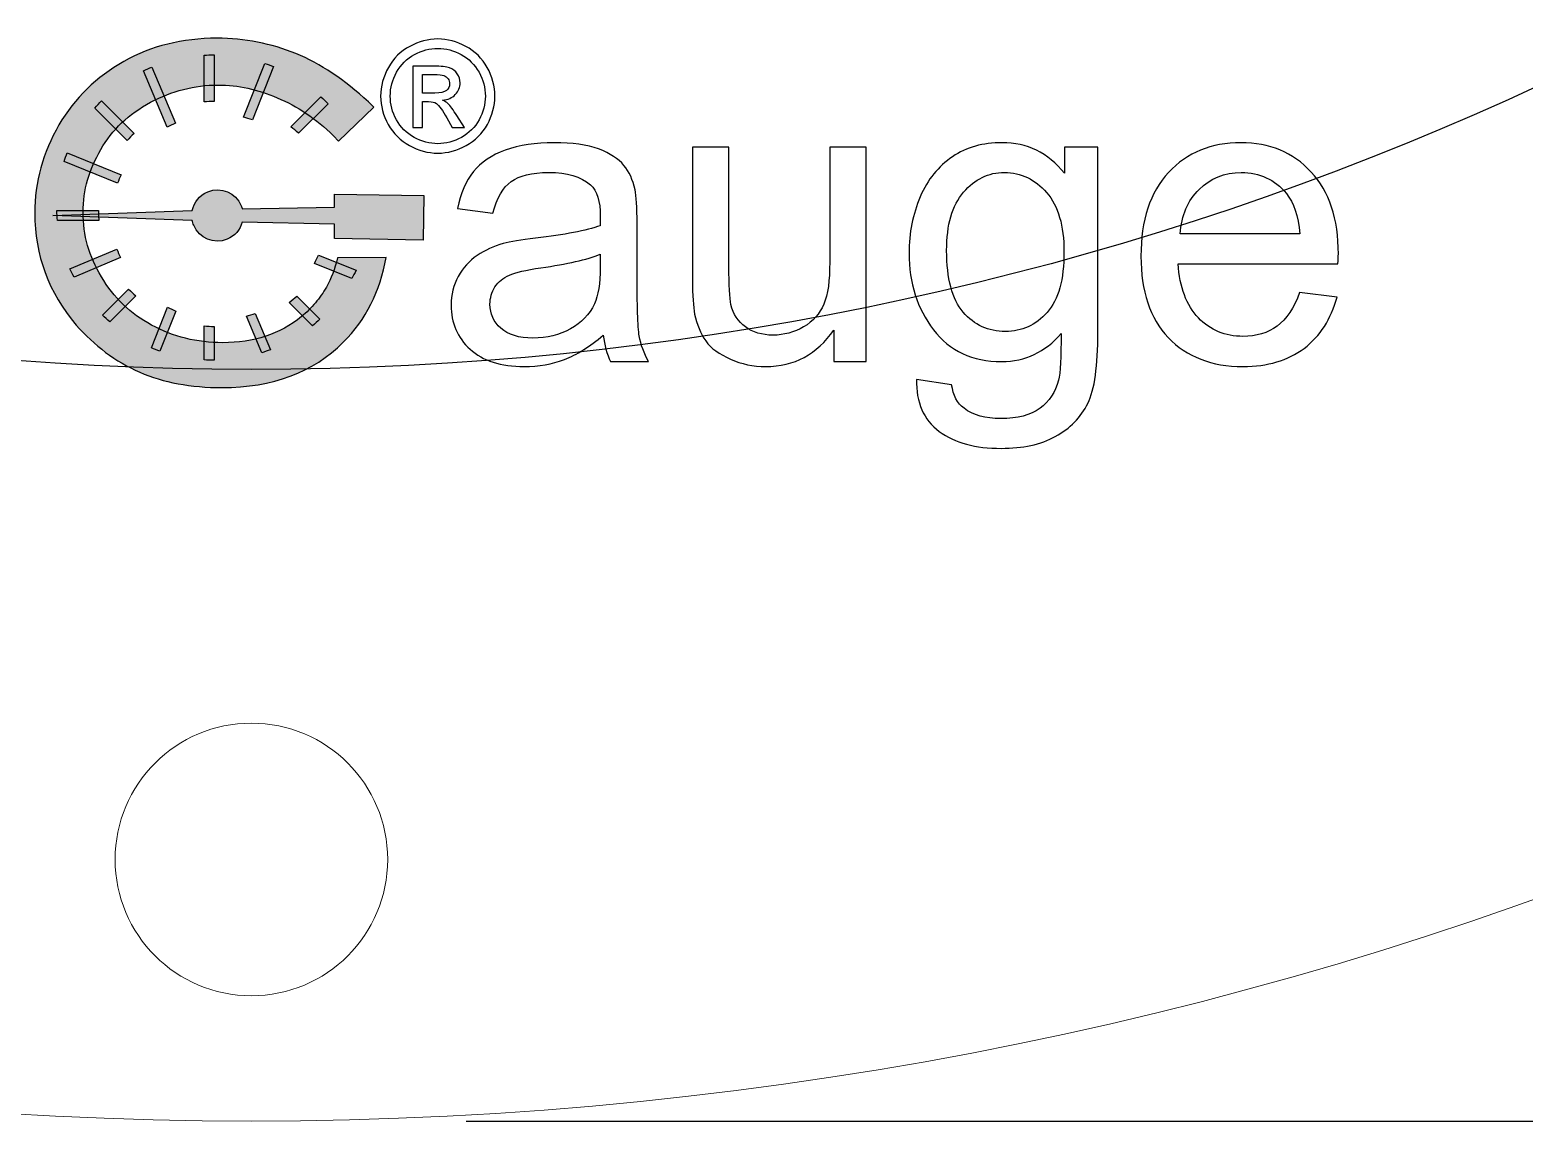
# Model space of a CAD drawing. Header units: inches. Extents: x -11.96 to -8.07, y 2.37 to 5.86.
# Drawn here: x -10.317 to -9.632, y 2.373 to 2.873 of the extents above; entities that cross this region are included whole.
import ezdxf

# ---------------------------------------------------------------- set-up
doc = ezdxf.new("R2010")
doc.units = ezdxf.units.IN
doc.header["$MEASUREMENT"] = 0
for name, color, linetype in [('Cut Vectors', 7, 'Continuous'), ('Dimensions', 7, 'Continuous'), ('Disclaimer', 7, 'Continuous'), ('WG Mark', 7, 'Continuous')]:
    doc.layers.add(name, color=color, linetype=linetype)

msp = doc.modelspace()

# ---------------------------------------------------------------- hatches: boundary and pattern name
at = {"layer": 'WG Mark', "true_color": 0x000000}
h = msp.add_hatch(color=178, dxfattribs=at)
edge = h.paths.add_edge_path()
edge.add_spline(control_points=[(-10.1541, 2.76906), (-10.1568, 2.7535), (-10.16333, 2.74052), (-10.1737, 2.73015), (-10.18756, 2.71629), (-10.20609, 2.70936), (-10.22929, 2.70936), (-10.2436, 2.70936), (-10.25618, 2.7117), (-10.26702, 2.71637), (-10.27818, 2.72134), (-10.28789, 2.72857), (-10.29618, 2.73806), (-10.30883, 2.75298), (-10.31516, 2.77007), (-10.31516, 2.78936), (-10.31516, 2.80367), (-10.31147, 2.81715), (-10.30409, 2.82981), (-10.29685, 2.84216), (-10.28691, 2.85188), (-10.27426, 2.85896), (-10.26176, 2.86604), (-10.24752, 2.86958), (-10.23155, 2.86958), (-10.22522, 2.86958), (-10.21904, 2.86898), (-10.21302, 2.86777), (-10.20699, 2.86656), (-10.20112, 2.86483), (-10.19539, 2.86257), (-10.18424, 2.8579), (-10.17317, 2.85052), (-10.16217, 2.84043), (-10.16217, 2.84043), (-10.15969, 2.83794), (-10.15969, 2.83794), (-10.15969, 2.83794), (-10.17596, 2.82235), (-10.17596, 2.82235), (-10.17596, 2.82235), (-10.17822, 2.82484), (-10.17822, 2.82484), (-10.1862, 2.83267), (-10.19479, 2.83847), (-10.20398, 2.84224), (-10.21287, 2.84615), (-10.22191, 2.84811), (-10.23109, 2.84811), (-10.24194, 2.84811), (-10.25226, 2.84548), (-10.26206, 2.8402), (-10.27215, 2.83478), (-10.27976, 2.82755), (-10.28488, 2.81851), (-10.2903, 2.80947), (-10.29301, 2.7999), (-10.29301, 2.78981), (-10.29301, 2.77926), (-10.29023, 2.76939), (-10.28465, 2.76021), (-10.27893, 2.75057), (-10.27124, 2.74318), (-10.2616, 2.73806), (-10.25166, 2.73264), (-10.24081, 2.72993), (-10.22906, 2.72993), (-10.21475, 2.72993), (-10.2027, 2.73392), (-10.19291, 2.74191), (-10.1905, 2.74386), (-10.18835, 2.74597), (-10.18646, 2.74823), (-10.18458, 2.75049), (-10.18289, 2.7529), (-10.18138, 2.75546), (-10.17927, 2.75922), (-10.17762, 2.76367), (-10.17641, 2.7688), (-10.17641, 2.7688), (-10.1541, 2.76906), (-10.1541, 2.76906)], knot_values=[0, 0, 0, 0, 0.037037, 0.037037, 0.037037, 0.074074, 0.074074, 0.074074, 0.111111, 0.111111, 0.111111, 0.148148, 0.148148, 0.148148, 0.185185, 0.185185, 0.185185, 0.222222, 0.222222, 0.222222, 0.259259, 0.259259, 0.259259, 0.296296, 0.296296, 0.296296, 0.333333, 0.333333, 0.333333, 0.37037, 0.37037, 0.37037, 0.407407, 0.407407, 0.407407, 0.444444, 0.444444, 0.444444, 0.481481, 0.481481, 0.481481, 0.518519, 0.518519, 0.518519, 0.555556, 0.555556, 0.555556, 0.592593, 0.592593, 0.592593, 0.62963, 0.62963, 0.62963, 0.666667, 0.666667, 0.666667, 0.703704, 0.703704, 0.703704, 0.740741, 0.740741, 0.740741, 0.777778, 0.777778, 0.777778, 0.814815, 0.814815, 0.814815, 0.851852, 0.851852, 0.851852, 0.888889, 0.888889, 0.888889, 0.925926, 0.925926, 0.925926, 0.962963, 0.962963, 0.962963, 1, 1, 1, 1], degree=3, periodic=1)
h = msp.add_hatch(color=178, dxfattribs=at)
edge = h.paths.add_edge_path()
edge.add_spline(control_points=[(-10.23292, 2.8406), (-10.23292, 2.8406), (-10.23292, 2.86194), (-10.23292, 2.86194), (-10.23305, 2.86194), (-10.23317, 2.86195), (-10.23329, 2.86195), (-10.2347, 2.86195), (-10.23609, 2.8619), (-10.23748, 2.86183), (-10.23748, 2.86183), (-10.23748, 2.84035), (-10.23748, 2.84035), (-10.23598, 2.8405), (-10.23446, 2.84057), (-10.23292, 2.8406)], knot_values=[0, 0, 0, 0, 0.2, 0.2, 0.2, 0.4, 0.4, 0.4, 0.6, 0.6, 0.6, 0.8, 0.8, 0.8, 1, 1, 1, 1], degree=3, periodic=1)
h = msp.add_hatch(color=178, dxfattribs=at)
edge = h.paths.add_edge_path()
edge.add_spline(control_points=[(-10.2154, 2.83221), (-10.2154, 2.83221), (-10.20567, 2.85657), (-10.20567, 2.85657), (-10.20696, 2.8571), (-10.20828, 2.85758), (-10.20962, 2.85804), (-10.20962, 2.85804), (-10.21949, 2.83331), (-10.21949, 2.83331), (-10.2181, 2.833), (-10.21674, 2.83263), (-10.2154, 2.83221)], knot_values=[0, 0, 0, 0, 0.25, 0.25, 0.25, 0.5, 0.5, 0.5, 0.75, 0.75, 0.75, 1, 1, 1, 1], degree=3, periodic=1)
h = msp.add_hatch(color=178, dxfattribs=at)
edge = h.paths.add_edge_path()
edge.add_spline(control_points=[(-10.25064, 2.83056), (-10.25064, 2.83056), (-10.26145, 2.85635), (-10.26145, 2.85635), (-10.26275, 2.85581), (-10.26403, 2.85522), (-10.26528, 2.85461), (-10.26528, 2.85461), (-10.25445, 2.82876), (-10.25445, 2.82876), (-10.25321, 2.82941), (-10.25194, 2.83), (-10.25064, 2.83056)], knot_values=[0, 0, 0, 0, 0.25, 0.25, 0.25, 0.5, 0.5, 0.5, 0.75, 0.75, 0.75, 1, 1, 1, 1], degree=3, periodic=1)
h = msp.add_hatch(color=178, dxfattribs=at)
edge = h.paths.add_edge_path()
edge.add_spline(control_points=[(-10.26962, 2.82593), (-10.26962, 2.82593), (-10.28458, 2.84088), (-10.28458, 2.84088), (-10.28565, 2.83981), (-10.28669, 2.8387), (-10.2877, 2.83756), (-10.2877, 2.83756), (-10.27282, 2.82268), (-10.27282, 2.82268), (-10.2718, 2.82381), (-10.27073, 2.82489), (-10.26962, 2.82593)], knot_values=[0, 0, 0, 0, 0.25, 0.25, 0.25, 0.5, 0.5, 0.5, 0.75, 0.75, 0.75, 1, 1, 1, 1], degree=3, periodic=1)
h = msp.add_hatch(color=178, dxfattribs=at)
edge = h.paths.add_edge_path()
edge.add_spline(control_points=[(-10.19428, 2.82598), (-10.19428, 2.82598), (-10.18071, 2.83956), (-10.18071, 2.83956), (-10.18175, 2.84066), (-10.18284, 2.84172), (-10.18396, 2.84275), (-10.18396, 2.84275), (-10.19776, 2.82895), (-10.19776, 2.82895), (-10.19655, 2.82801), (-10.19539, 2.82702), (-10.19428, 2.82598)], knot_values=[0, 0, 0, 0, 0.25, 0.25, 0.25, 0.5, 0.5, 0.5, 0.75, 0.75, 0.75, 1, 1, 1, 1], degree=3, periodic=1)
h = msp.add_hatch(color=178, dxfattribs=at)
edge = h.paths.add_edge_path()
edge.add_spline(control_points=[(-10.27554, 2.80698), (-10.27554, 2.80698), (-10.30027, 2.81705), (-10.30027, 2.81705), (-10.30079, 2.81574), (-10.30127, 2.81443), (-10.3017, 2.81309), (-10.3017, 2.81309), (-10.27717, 2.8031), (-10.27717, 2.8031), (-10.27669, 2.80442), (-10.27614, 2.80571), (-10.27554, 2.80698)], knot_values=[0, 0, 0, 0, 0.25, 0.25, 0.25, 0.5, 0.5, 0.5, 0.75, 0.75, 0.75, 1, 1, 1, 1], degree=3, periodic=1)
h = msp.add_hatch(color=178, dxfattribs=at)
edge = h.paths.add_edge_path()
edge.add_spline(control_points=[(-10.17767, 2.79814), (-10.17767, 2.79814), (-10.17767, 2.79217), (-10.17767, 2.79217), (-10.17767, 2.79217), (-10.22003, 2.7913), (-10.22003, 2.7913), (-10.22016, 2.79178), (-10.22031, 2.79226), (-10.2205, 2.79273), (-10.22295, 2.79875), (-10.22982, 2.80163), (-10.23584, 2.79918), (-10.23965, 2.79762), (-10.2422, 2.79429), (-10.24294, 2.79052), (-10.24294, 2.79052), (-10.30696, 2.78835), (-10.30696, 2.78835), (-10.30696, 2.78835), (-10.24293, 2.78602), (-10.24293, 2.78602), (-10.24279, 2.78529), (-10.24258, 2.78456), (-10.24228, 2.78384), (-10.23983, 2.77782), (-10.23296, 2.77494), (-10.22695, 2.77739), (-10.22343, 2.77883), (-10.22099, 2.78178), (-10.22006, 2.78519), (-10.22006, 2.78519), (-10.17767, 2.78427), (-10.17767, 2.78427), (-10.17767, 2.78427), (-10.17767, 2.77767), (-10.17767, 2.77767), (-10.17767, 2.77767), (-10.13714, 2.77695), (-10.13714, 2.77695), (-10.13714, 2.77695), (-10.13678, 2.79743), (-10.13678, 2.79743), (-10.13678, 2.79743), (-10.17767, 2.79814), (-10.17767, 2.79814)], knot_values=[0, 0, 0, 0, 0.066667, 0.066667, 0.066667, 0.133333, 0.133333, 0.133333, 0.2, 0.2, 0.2, 0.266667, 0.266667, 0.266667, 0.333333, 0.333333, 0.333333, 0.4, 0.4, 0.4, 0.466667, 0.466667, 0.466667, 0.533333, 0.533333, 0.533333, 0.6, 0.6, 0.6, 0.666667, 0.666667, 0.666667, 0.733333, 0.733333, 0.733333, 0.8, 0.8, 0.8, 0.866667, 0.866667, 0.866667, 0.933333, 0.933333, 0.933333, 1, 1, 1, 1], degree=3, periodic=1)
h = msp.add_hatch(color=178, dxfattribs=at)
edge = h.paths.add_edge_path()
edge.add_spline(control_points=[(-10.28591, 2.78899), (-10.28591, 2.78952), (-10.28589, 2.79004), (-10.28588, 2.79056), (-10.28588, 2.79056), (-10.30502, 2.79056), (-10.30502, 2.79056), (-10.30498, 2.78903), (-10.30491, 2.78751), (-10.30478, 2.78601), (-10.30478, 2.78601), (-10.28581, 2.78601), (-10.28581, 2.78601), (-10.28587, 2.787), (-10.28591, 2.78799), (-10.28591, 2.78899)], knot_values=[0, 0, 0, 0, 0.2, 0.2, 0.2, 0.4, 0.4, 0.4, 0.6, 0.6, 0.6, 0.8, 0.8, 0.8, 1, 1, 1, 1], degree=3, periodic=1)
h = msp.add_hatch(color=178, dxfattribs=at)
edge = h.paths.add_edge_path()
edge.add_spline(control_points=[(-10.27748, 2.77287), (-10.27748, 2.77287), (-10.29903, 2.76385), (-10.29903, 2.76385), (-10.29845, 2.76256), (-10.29783, 2.7613), (-10.29718, 2.76006), (-10.29718, 2.76006), (-10.27593, 2.76895), (-10.27593, 2.76895), (-10.27651, 2.77023), (-10.27702, 2.77154), (-10.27748, 2.77287)], knot_values=[0, 0, 0, 0, 0.25, 0.25, 0.25, 0.5, 0.5, 0.5, 0.75, 0.75, 0.75, 1, 1, 1, 1], degree=3, periodic=1)
h = msp.add_hatch(color=178, dxfattribs=at)
edge = h.paths.add_edge_path()
edge.add_spline(control_points=[(-10.18689, 2.76634), (-10.18689, 2.76634), (-10.16976, 2.75937), (-10.16976, 2.75937), (-10.16909, 2.76061), (-10.16847, 2.76187), (-10.16787, 2.76315), (-10.16787, 2.76315), (-10.18509, 2.77016), (-10.18509, 2.77016), (-10.18563, 2.76885), (-10.18623, 2.76758), (-10.18689, 2.76634)], knot_values=[0, 0, 0, 0, 0.25, 0.25, 0.25, 0.5, 0.5, 0.5, 0.75, 0.75, 0.75, 1, 1, 1, 1], degree=3, periodic=1)
h = msp.add_hatch(color=178, dxfattribs=at)
edge = h.paths.add_edge_path()
edge.add_spline(control_points=[(-10.27214, 2.75457), (-10.27214, 2.75457), (-10.28417, 2.74254), (-10.28417, 2.74254), (-10.28308, 2.74148), (-10.28195, 2.74046), (-10.2808, 2.73946), (-10.2808, 2.73946), (-10.26889, 2.75138), (-10.26889, 2.75138), (-10.27002, 2.75239), (-10.2711, 2.75346), (-10.27214, 2.75457)], knot_values=[0, 0, 0, 0, 0.25, 0.25, 0.25, 0.5, 0.5, 0.5, 0.75, 0.75, 0.75, 1, 1, 1, 1], degree=3, periodic=1)
h = msp.add_hatch(color=178, dxfattribs=at)
edge = h.paths.add_edge_path()
edge.add_spline(control_points=[(-10.19856, 2.74842), (-10.19856, 2.74842), (-10.18786, 2.73772), (-10.18786, 2.73772), (-10.18667, 2.73868), (-10.18552, 2.73967), (-10.18439, 2.7407), (-10.18439, 2.7407), (-10.19502, 2.75133), (-10.19502, 2.75133), (-10.19616, 2.75031), (-10.19733, 2.74934), (-10.19856, 2.74842)], knot_values=[0, 0, 0, 0, 0.25, 0.25, 0.25, 0.5, 0.5, 0.5, 0.75, 0.75, 0.75, 1, 1, 1, 1], degree=3, periodic=1)
h = msp.add_hatch(color=178, dxfattribs=at)
edge = h.paths.add_edge_path()
edge.add_spline(control_points=[(-10.25426, 2.74624), (-10.25426, 2.74624), (-10.26169, 2.72761), (-10.26169, 2.72761), (-10.2604, 2.72706), (-10.2591, 2.72655), (-10.25777, 2.72608), (-10.25777, 2.72608), (-10.25043, 2.74446), (-10.25043, 2.74446), (-10.25174, 2.745), (-10.25301, 2.74559), (-10.25426, 2.74624)], knot_values=[0, 0, 0, 0, 0.25, 0.25, 0.25, 0.5, 0.5, 0.5, 0.75, 0.75, 0.75, 1, 1, 1, 1], degree=3, periodic=1)
h = msp.add_hatch(color=178, dxfattribs=at)
edge = h.paths.add_edge_path()
edge.add_spline(control_points=[(-10.21813, 2.74211), (-10.21813, 2.74211), (-10.21109, 2.72533), (-10.21109, 2.72533), (-10.20975, 2.72576), (-10.20842, 2.72622), (-10.20711, 2.72672), (-10.20711, 2.72672), (-10.21407, 2.74332), (-10.21407, 2.74332), (-10.2154, 2.74286), (-10.21675, 2.74246), (-10.21813, 2.74211)], knot_values=[0, 0, 0, 0, 0.25, 0.25, 0.25, 0.5, 0.5, 0.5, 0.75, 0.75, 0.75, 1, 1, 1, 1], degree=3, periodic=1)
h = msp.add_hatch(color=178, dxfattribs=at)
edge = h.paths.add_edge_path()
edge.add_spline(control_points=[(-10.23748, 2.73764), (-10.23748, 2.73764), (-10.23748, 2.72202), (-10.23748, 2.72202), (-10.23609, 2.72194), (-10.2347, 2.7219), (-10.23329, 2.7219), (-10.23317, 2.7219), (-10.23305, 2.72191), (-10.23292, 2.72191), (-10.23292, 2.72191), (-10.23292, 2.73739), (-10.23292, 2.73739), (-10.23446, 2.73742), (-10.23598, 2.73749), (-10.23748, 2.73764)], knot_values=[0, 0, 0, 0, 0.2, 0.2, 0.2, 0.4, 0.4, 0.4, 0.6, 0.6, 0.6, 0.8, 0.8, 0.8, 1, 1, 1, 1], degree=3, periodic=1)

# ---------------------------------------------------------------- linework, layer by layer
at = {"layer": 'Cut Vectors', "lineweight": 9}
for centre, major_axis in [((-10.21584, 4.11793), (0, 1.745)), ((-10.21584, 4.11793), (0, 1.745)), ((-10.21584, 4.11793), (0, 1.745)), ((-10.21584, 4.11793), (0, 1.745)), ((-10.21584, 4.11793), (0, 1.745)), ((-10.21584, 4.11793), (0, 1.745)), ((-10.21584, 4.11793), (0, 1.745)), ((-10.21584, 4.11793), (0, 1.745)), ((-10.21584, 4.11793), (0, 1.745)), ((-10.21584, 4.11793), (0, 1.745)), ((-10.21584, 4.11793), (0, 1.745)), ((-10.21584, 4.11793), (0, 1.745)), ((-10.21584, 4.11793), (0, 1.745)), ((-10.21584, 4.11793), (0, 1.745)), ((-10.21584, 4.11793), (0, 1.745)), ((-10.21584, 4.11793), (0, 1.745)), ((-10.21584, 4.11793), (0, 1.745)), ((-10.21584, 2.49293), (0, 0.0625))]:
    msp.add_ellipse(centre, major_axis=major_axis, ratio=1, dxfattribs=at)
at = {"layer": 'Dimensions', "color": 250, "lineweight": 25}
msp.add_open_spline([(-10.11741, 2.37293), (-10.11741, 2.37293), (-8.07243, 2.37293), (-8.07243, 2.37293)], degree=3, dxfattribs=at)
at = {"layer": 'Disclaimer'}
msp.add_ellipse((-10.21584, 4.11793), major_axis=(0, 1.40025), ratio=1, dxfattribs=at)
at = {"layer": 'WG Mark'}
for points, knots in [([(-10.1541, 2.76906), (-10.1568, 2.7535), (-10.16333, 2.74052), (-10.1737, 2.73015), (-10.18756, 2.71629), (-10.20609, 2.70936), (-10.22929, 2.70936), (-10.2436, 2.70936), (-10.25618, 2.7117), (-10.26702, 2.71637), (-10.27818, 2.72134), (-10.28789, 2.72857), (-10.29618, 2.73806), (-10.30883, 2.75298), (-10.31516, 2.77007), (-10.31516, 2.78936), (-10.31516, 2.80367), (-10.31147, 2.81715), (-10.30409, 2.82981), (-10.29685, 2.84216), (-10.28691, 2.85188), (-10.27426, 2.85896), (-10.26176, 2.86604), (-10.24752, 2.86958), (-10.23155, 2.86958), (-10.22522, 2.86958), (-10.21904, 2.86898), (-10.21302, 2.86777), (-10.20699, 2.86656), (-10.20112, 2.86483), (-10.19539, 2.86257), (-10.18424, 2.8579), (-10.17317, 2.85052), (-10.16217, 2.84043), (-10.16217, 2.84043), (-10.15969, 2.83794), (-10.15969, 2.83794), (-10.15969, 2.83794), (-10.17596, 2.82235), (-10.17596, 2.82235), (-10.17596, 2.82235), (-10.17822, 2.82484), (-10.17822, 2.82484), (-10.1862, 2.83267), (-10.19479, 2.83847), (-10.20398, 2.84224), (-10.21287, 2.84615), (-10.22191, 2.84811), (-10.23109, 2.84811), (-10.24194, 2.84811), (-10.25226, 2.84548), (-10.26206, 2.8402), (-10.27215, 2.83478), (-10.27976, 2.82755), (-10.28488, 2.81851), (-10.2903, 2.80947), (-10.29301, 2.7999), (-10.29301, 2.78981), (-10.29301, 2.77926), (-10.29023, 2.76939), (-10.28465, 2.76021), (-10.27893, 2.75057), (-10.27124, 2.74318), (-10.2616, 2.73806), (-10.25166, 2.73264), (-10.24081, 2.72993), (-10.22906, 2.72993), (-10.21475, 2.72993), (-10.2027, 2.73392), (-10.19291, 2.74191), (-10.1905, 2.74386), (-10.18835, 2.74597), (-10.18646, 2.74823), (-10.18458, 2.75049), (-10.18289, 2.7529), (-10.18138, 2.75546), (-10.17927, 2.75922), (-10.17762, 2.76367), (-10.17641, 2.7688), (-10.17641, 2.7688), (-10.1541, 2.76906), (-10.1541, 2.76906)], [0, 0, 0, 0, 0.037037, 0.037037, 0.037037, 0.074074, 0.074074, 0.074074, 0.111111, 0.111111, 0.111111, 0.148148, 0.148148, 0.148148, 0.185185, 0.185185, 0.185185, 0.222222, 0.222222, 0.222222, 0.259259, 0.259259, 0.259259, 0.296296, 0.296296, 0.296296, 0.333333, 0.333333, 0.333333, 0.37037, 0.37037, 0.37037, 0.407407, 0.407407, 0.407407, 0.444444, 0.444444, 0.444444, 0.481481, 0.481481, 0.481481, 0.518519, 0.518519, 0.518519, 0.555556, 0.555556, 0.555556, 0.592593, 0.592593, 0.592593, 0.62963, 0.62963, 0.62963, 0.666667, 0.666667, 0.666667, 0.703704, 0.703704, 0.703704, 0.740741, 0.740741, 0.740741, 0.777778, 0.777778, 0.777778, 0.814815, 0.814815, 0.814815, 0.851852, 0.851852, 0.851852, 0.888889, 0.888889, 0.888889, 0.925926, 0.925926, 0.925926, 0.962963, 0.962963, 0.962963, 1, 1, 1, 1]), ([(-10.13036, 2.86924), (-10.12595, 2.86924), (-10.12169, 2.8681), (-10.1175, 2.86583), (-10.11331, 2.86363), (-10.11004, 2.86036), (-10.1077, 2.85617), (-10.10535, 2.85198), (-10.10422, 2.84765), (-10.10422, 2.84303), (-10.10422, 2.83855), (-10.10535, 2.83422), (-10.10763, 2.83003), (-10.10997, 2.82591), (-10.11317, 2.82264), (-10.11736, 2.82037), (-10.12148, 2.81802), (-10.12581, 2.81689), (-10.13036, 2.81689), (-10.13491, 2.81689), (-10.13924, 2.81802), (-10.14336, 2.82037), (-10.14755, 2.82264), (-10.15074, 2.82591), (-10.15309, 2.83003), (-10.15536, 2.83422), (-10.15657, 2.83855), (-10.15657, 2.84303), (-10.15657, 2.84765), (-10.15536, 2.85198), (-10.15302, 2.85617), (-10.15067, 2.86036), (-10.14741, 2.86363), (-10.14322, 2.86583), (-10.13902, 2.8681), (-10.13476, 2.86924), (-10.13036, 2.86924)], [0, 0, 0, 0, 0.083333, 0.083333, 0.083333, 0.166667, 0.166667, 0.166667, 0.25, 0.25, 0.25, 0.333333, 0.333333, 0.333333, 0.416667, 0.416667, 0.416667, 0.5, 0.5, 0.5, 0.583333, 0.583333, 0.583333, 0.666667, 0.666667, 0.666667, 0.75, 0.75, 0.75, 0.833333, 0.833333, 0.833333, 0.916667, 0.916667, 0.916667, 1, 1, 1, 1]), ([(-10.13036, 2.86491), (-10.13405, 2.86491), (-10.1376, 2.86398), (-10.14108, 2.86207), (-10.14457, 2.86022), (-10.14726, 2.85752), (-10.14925, 2.85397), (-10.15124, 2.85048), (-10.15217, 2.84686), (-10.15217, 2.84303), (-10.15217, 2.83926), (-10.15124, 2.83564), (-10.14932, 2.83223), (-10.14741, 2.82875), (-10.14471, 2.82605), (-10.14122, 2.82413), (-10.13774, 2.82221), (-10.13412, 2.82122), (-10.13036, 2.82122), (-10.12659, 2.82122), (-10.12297, 2.82221), (-10.11949, 2.82413), (-10.11601, 2.82605), (-10.11331, 2.82875), (-10.11139, 2.83223), (-10.10947, 2.83564), (-10.10855, 2.83926), (-10.10855, 2.84303), (-10.10855, 2.84686), (-10.10954, 2.85048), (-10.11146, 2.85397), (-10.11345, 2.85752), (-10.11615, 2.86022), (-10.11963, 2.86207), (-10.12311, 2.86398), (-10.12666, 2.86491), (-10.13036, 2.86491)], [0, 0, 0, 0, 0.083333, 0.083333, 0.083333, 0.166667, 0.166667, 0.166667, 0.25, 0.25, 0.25, 0.333333, 0.333333, 0.333333, 0.416667, 0.416667, 0.416667, 0.5, 0.5, 0.5, 0.583333, 0.583333, 0.583333, 0.666667, 0.666667, 0.666667, 0.75, 0.75, 0.75, 0.833333, 0.833333, 0.833333, 0.916667, 0.916667, 0.916667, 1, 1, 1, 1]), ([(-10.23292, 2.8406), (-10.23292, 2.8406), (-10.23292, 2.86194), (-10.23292, 2.86194), (-10.23305, 2.86194), (-10.23317, 2.86195), (-10.23329, 2.86195), (-10.2347, 2.86195), (-10.23609, 2.8619), (-10.23748, 2.86183), (-10.23748, 2.86183), (-10.23748, 2.84035), (-10.23748, 2.84035), (-10.23598, 2.8405), (-10.23446, 2.84057), (-10.23292, 2.8406)], [0, 0, 0, 0, 0.2, 0.2, 0.2, 0.4, 0.4, 0.4, 0.6, 0.6, 0.6, 0.8, 0.8, 0.8, 1, 1, 1, 1]), ([(-10.2154, 2.83221), (-10.2154, 2.83221), (-10.20567, 2.85657), (-10.20567, 2.85657), (-10.20696, 2.8571), (-10.20828, 2.85758), (-10.20962, 2.85804), (-10.20962, 2.85804), (-10.21949, 2.83331), (-10.21949, 2.83331), (-10.2181, 2.833), (-10.21674, 2.83263), (-10.2154, 2.83221)], [0, 0, 0, 0, 0.25, 0.25, 0.25, 0.5, 0.5, 0.5, 0.75, 0.75, 0.75, 1, 1, 1, 1]), ([(-10.25064, 2.83056), (-10.25064, 2.83056), (-10.26145, 2.85635), (-10.26145, 2.85635), (-10.26275, 2.85581), (-10.26403, 2.85522), (-10.26528, 2.85461), (-10.26528, 2.85461), (-10.25445, 2.82876), (-10.25445, 2.82876), (-10.25321, 2.82941), (-10.25194, 2.83), (-10.25064, 2.83056)], [0, 0, 0, 0, 0.25, 0.25, 0.25, 0.5, 0.5, 0.5, 0.75, 0.75, 0.75, 1, 1, 1, 1]), ([(-10.14187, 2.82861), (-10.14187, 2.82861), (-10.14187, 2.85674), (-10.14187, 2.85674), (-10.14187, 2.85674), (-10.13213, 2.85674), (-10.13213, 2.85674), (-10.12887, 2.85674), (-10.12645, 2.85652), (-10.12496, 2.85596), (-10.12346, 2.85546), (-10.12233, 2.85454), (-10.12141, 2.85326), (-10.12056, 2.85198), (-10.12013, 2.85056), (-10.12013, 2.84914), (-10.12013, 2.84707), (-10.12084, 2.8453), (-10.12233, 2.84374), (-10.12382, 2.84224), (-10.12574, 2.84139), (-10.12815, 2.84118), (-10.12716, 2.84075), (-10.12638, 2.84026), (-10.12574, 2.83969), (-10.1246, 2.83855), (-10.12325, 2.8367), (-10.12162, 2.83407), (-10.12162, 2.83407), (-10.11814, 2.82861), (-10.11814, 2.82861), (-10.11814, 2.82861), (-10.12375, 2.82861), (-10.12375, 2.82861), (-10.12375, 2.82861), (-10.12624, 2.83301), (-10.12624, 2.83301), (-10.12815, 2.83649), (-10.12979, 2.83869), (-10.131, 2.83962), (-10.13178, 2.84026), (-10.13298, 2.84054), (-10.13462, 2.84054), (-10.13462, 2.84054), (-10.13732, 2.84054), (-10.13732, 2.84054), (-10.13732, 2.84054), (-10.13732, 2.82861), (-10.13732, 2.82861), (-10.13732, 2.82861), (-10.14187, 2.82861), (-10.14187, 2.82861)], [0, 0, 0, 0, 0.058824, 0.058824, 0.058824, 0.117647, 0.117647, 0.117647, 0.176471, 0.176471, 0.176471, 0.235294, 0.235294, 0.235294, 0.294118, 0.294118, 0.294118, 0.352941, 0.352941, 0.352941, 0.411765, 0.411765, 0.411765, 0.470588, 0.470588, 0.470588, 0.529412, 0.529412, 0.529412, 0.588235, 0.588235, 0.588235, 0.647059, 0.647059, 0.647059, 0.705882, 0.705882, 0.705882, 0.764706, 0.764706, 0.764706, 0.823529, 0.823529, 0.823529, 0.882353, 0.882353, 0.882353, 0.941176, 0.941176, 0.941176, 1, 1, 1, 1]), ([(-10.13732, 2.84445), (-10.13732, 2.84445), (-10.13178, 2.84445), (-10.13178, 2.84445), (-10.12915, 2.84445), (-10.1273, 2.8448), (-10.12638, 2.84565), (-10.12539, 2.84644), (-10.12496, 2.84743), (-10.12496, 2.84871), (-10.12496, 2.84956), (-10.12517, 2.85034), (-10.1256, 2.85098), (-10.12609, 2.85162), (-10.12673, 2.85212), (-10.12759, 2.85248), (-10.12837, 2.85276), (-10.12993, 2.85297), (-10.13213, 2.85297), (-10.13213, 2.85297), (-10.13732, 2.85297), (-10.13732, 2.85297), (-10.13732, 2.85297), (-10.13732, 2.84445), (-10.13732, 2.84445)], [0, 0, 0, 0, 0.125, 0.125, 0.125, 0.25, 0.25, 0.25, 0.375, 0.375, 0.375, 0.5, 0.5, 0.5, 0.625, 0.625, 0.625, 0.75, 0.75, 0.75, 0.875, 0.875, 0.875, 1, 1, 1, 1]), ([(-10.26962, 2.82593), (-10.26962, 2.82593), (-10.28458, 2.84088), (-10.28458, 2.84088), (-10.28565, 2.83981), (-10.28669, 2.8387), (-10.2877, 2.83756), (-10.2877, 2.83756), (-10.27282, 2.82268), (-10.27282, 2.82268), (-10.2718, 2.82381), (-10.27073, 2.82489), (-10.26962, 2.82593)], [0, 0, 0, 0, 0.25, 0.25, 0.25, 0.5, 0.5, 0.5, 0.75, 0.75, 0.75, 1, 1, 1, 1]), ([(-10.19428, 2.82598), (-10.19428, 2.82598), (-10.18071, 2.83956), (-10.18071, 2.83956), (-10.18175, 2.84066), (-10.18284, 2.84172), (-10.18396, 2.84275), (-10.18396, 2.84275), (-10.19776, 2.82895), (-10.19776, 2.82895), (-10.19655, 2.82801), (-10.19539, 2.82702), (-10.19428, 2.82598)], [0, 0, 0, 0, 0.25, 0.25, 0.25, 0.5, 0.5, 0.5, 0.75, 0.75, 0.75, 1, 1, 1, 1]), ([(-10.27554, 2.80698), (-10.27554, 2.80698), (-10.30027, 2.81705), (-10.30027, 2.81705), (-10.30079, 2.81574), (-10.30127, 2.81443), (-10.3017, 2.81309), (-10.3017, 2.81309), (-10.27717, 2.8031), (-10.27717, 2.8031), (-10.27669, 2.80442), (-10.27614, 2.80571), (-10.27554, 2.80698)], [0, 0, 0, 0, 0.25, 0.25, 0.25, 0.5, 0.5, 0.5, 0.75, 0.75, 0.75, 1, 1, 1, 1]), ([(-10.05452, 2.73339), (-10.06058, 2.72809), (-10.06664, 2.72449), (-10.07233, 2.72222), (-10.07801, 2.72013), (-10.08407, 2.719), (-10.0907, 2.719), (-10.1015, 2.719), (-10.10965, 2.72165), (-10.11552, 2.72695), (-10.1214, 2.73226), (-10.12424, 2.73889), (-10.12424, 2.74722), (-10.12424, 2.75196), (-10.1231, 2.75632), (-10.12102, 2.7603), (-10.11874, 2.76428), (-10.1159, 2.7675), (-10.1123, 2.76996), (-10.1087, 2.77242), (-10.10472, 2.77413), (-10.10037, 2.77545), (-10.09715, 2.77621), (-10.09222, 2.77716), (-10.08559, 2.77792), (-10.07214, 2.77943), (-10.06228, 2.78133), (-10.05584, 2.7836), (-10.05584, 2.78587), (-10.05584, 2.78739), (-10.05584, 2.78796), (-10.05584, 2.79478), (-10.05736, 2.79952), (-10.06039, 2.80236), (-10.06475, 2.80615), (-10.071, 2.80804), (-10.07953, 2.80804), (-10.0873, 2.80804), (-10.09298, 2.80652), (-10.09677, 2.80387), (-10.10056, 2.80103), (-10.10321, 2.7963), (-10.1051, 2.78928), (-10.1051, 2.78928), (-10.1214, 2.79156), (-10.1214, 2.79156), (-10.11988, 2.79838), (-10.11742, 2.80406), (-10.11401, 2.80842), (-10.1106, 2.81259), (-10.10567, 2.816), (-10.09942, 2.81827), (-10.09298, 2.82054), (-10.0854, 2.82168), (-10.07706, 2.82168), (-10.06873, 2.82168), (-10.06191, 2.82074), (-10.0566, 2.81884), (-10.0513, 2.81676), (-10.04751, 2.81429), (-10.04504, 2.81126), (-10.04258, 2.80842), (-10.04087, 2.80463), (-10.03993, 2.80008), (-10.03936, 2.79724), (-10.03898, 2.79213), (-10.03898, 2.78455), (-10.03898, 2.78455), (-10.03898, 2.76238), (-10.03898, 2.76238), (-10.03898, 2.74704), (-10.0386, 2.73718), (-10.03804, 2.73302), (-10.03728, 2.72904), (-10.03576, 2.72506), (-10.03368, 2.72127), (-10.03368, 2.72127), (-10.05111, 2.72127), (-10.05111, 2.72127), (-10.05281, 2.72468), (-10.05395, 2.72885), (-10.05452, 2.73339)], [0, 0, 0, 0, 0.037037, 0.037037, 0.037037, 0.074074, 0.074074, 0.074074, 0.111111, 0.111111, 0.111111, 0.148148, 0.148148, 0.148148, 0.185185, 0.185185, 0.185185, 0.222222, 0.222222, 0.222222, 0.259259, 0.259259, 0.259259, 0.296296, 0.296296, 0.296296, 0.333333, 0.333333, 0.333333, 0.37037, 0.37037, 0.37037, 0.407407, 0.407407, 0.407407, 0.444444, 0.444444, 0.444444, 0.481481, 0.481481, 0.481481, 0.518519, 0.518519, 0.518519, 0.555556, 0.555556, 0.555556, 0.592593, 0.592593, 0.592593, 0.62963, 0.62963, 0.62963, 0.666667, 0.666667, 0.666667, 0.703704, 0.703704, 0.703704, 0.740741, 0.740741, 0.740741, 0.777778, 0.777778, 0.777778, 0.814815, 0.814815, 0.814815, 0.851852, 0.851852, 0.851852, 0.888889, 0.888889, 0.888889, 0.925926, 0.925926, 0.925926, 0.962963, 0.962963, 0.962963, 1, 1, 1, 1]), ([(-9.94877, 2.72127), (-9.94877, 2.72127), (-9.94877, 2.73567), (-9.94877, 2.73567), (-9.95654, 2.72468), (-9.96677, 2.719), (-9.98003, 2.719), (-9.98571, 2.719), (-9.99121, 2.72013), (-9.99613, 2.72241), (-10.00125, 2.72468), (-10.00504, 2.72733), (-10.0075, 2.73074), (-10.00978, 2.73415), (-10.01148, 2.73832), (-10.01262, 2.74306), (-10.01319, 2.74628), (-10.01356, 2.75158), (-10.01356, 2.75859), (-10.01356, 2.75859), (-10.01356, 2.8196), (-10.01356, 2.8196), (-10.01356, 2.8196), (-9.99689, 2.8196), (-9.99689, 2.8196), (-9.99689, 2.8196), (-9.99689, 2.76503), (-9.99689, 2.76503), (-9.99689, 2.75632), (-9.99651, 2.75044), (-9.99594, 2.74741), (-9.99481, 2.74306), (-9.99272, 2.73965), (-9.98931, 2.73718), (-9.9859, 2.73472), (-9.98173, 2.73339), (-9.97662, 2.73339), (-9.97169, 2.73339), (-9.96696, 2.73472), (-9.9626, 2.73718), (-9.95824, 2.73983), (-9.95521, 2.74324), (-9.95331, 2.7476), (-9.95142, 2.75215), (-9.95066, 2.7584), (-9.95066, 2.76693), (-9.95066, 2.76693), (-9.95066, 2.8196), (-9.95066, 2.8196), (-9.95066, 2.8196), (-9.93399, 2.8196), (-9.93399, 2.8196), (-9.93399, 2.8196), (-9.93399, 2.72127), (-9.93399, 2.72127), (-9.93399, 2.72127), (-9.94877, 2.72127), (-9.94877, 2.72127)], [0, 0, 0, 0, 0.052632, 0.052632, 0.052632, 0.105263, 0.105263, 0.105263, 0.157895, 0.157895, 0.157895, 0.210526, 0.210526, 0.210526, 0.263158, 0.263158, 0.263158, 0.315789, 0.315789, 0.315789, 0.368421, 0.368421, 0.368421, 0.421053, 0.421053, 0.421053, 0.473684, 0.473684, 0.473684, 0.526316, 0.526316, 0.526316, 0.578947, 0.578947, 0.578947, 0.631579, 0.631579, 0.631579, 0.684211, 0.684211, 0.684211, 0.736842, 0.736842, 0.736842, 0.789474, 0.789474, 0.789474, 0.842105, 0.842105, 0.842105, 0.894737, 0.894737, 0.894737, 0.947368, 0.947368, 0.947368, 1, 1, 1, 1]), ([(-9.91085, 2.71312), (-9.91085, 2.71312), (-9.89474, 2.71066), (-9.89474, 2.71066), (-9.89398, 2.70573), (-9.89209, 2.70213), (-9.88906, 2.69986), (-9.88489, 2.69664), (-9.8792, 2.69512), (-9.8722, 2.69512), (-9.86443, 2.69512), (-9.85856, 2.69664), (-9.8542, 2.69986), (-9.85003, 2.70289), (-9.84719, 2.70725), (-9.84567, 2.71274), (-9.84491, 2.71615), (-9.84454, 2.72335), (-9.84454, 2.73415), (-9.85193, 2.72563), (-9.86083, 2.72127), (-9.87182, 2.72127), (-9.88527, 2.72127), (-9.89569, 2.72619), (-9.90308, 2.73585), (-9.91047, 2.74571), (-9.91426, 2.75726), (-9.91426, 2.77091), (-9.91426, 2.78038), (-9.91255, 2.78891), (-9.90914, 2.79686), (-9.90573, 2.80482), (-9.9008, 2.81088), (-9.89436, 2.81524), (-9.88792, 2.8196), (-9.88034, 2.82168), (-9.87163, 2.82168), (-9.86007, 2.82168), (-9.8506, 2.81713), (-9.84302, 2.80766), (-9.84302, 2.80766), (-9.84302, 2.8196), (-9.84302, 2.8196), (-9.84302, 2.8196), (-9.82767, 2.8196), (-9.82767, 2.8196), (-9.82767, 2.8196), (-9.82767, 2.73453), (-9.82767, 2.73453), (-9.82767, 2.71937), (-9.82919, 2.70839), (-9.83222, 2.70213), (-9.83544, 2.69569), (-9.84037, 2.69057), (-9.84719, 2.68698), (-9.85382, 2.68319), (-9.86215, 2.68148), (-9.87201, 2.68148), (-9.88375, 2.68148), (-9.89322, 2.68394), (-9.90043, 2.68925), (-9.90763, 2.69456), (-9.91104, 2.70251), (-9.91085, 2.71312)], [0, 0, 0, 0, 0.047619, 0.047619, 0.047619, 0.095238, 0.095238, 0.095238, 0.142857, 0.142857, 0.142857, 0.190476, 0.190476, 0.190476, 0.238095, 0.238095, 0.238095, 0.285714, 0.285714, 0.285714, 0.333333, 0.333333, 0.333333, 0.380952, 0.380952, 0.380952, 0.428571, 0.428571, 0.428571, 0.47619, 0.47619, 0.47619, 0.52381, 0.52381, 0.52381, 0.571429, 0.571429, 0.571429, 0.619048, 0.619048, 0.619048, 0.666667, 0.666667, 0.666667, 0.714286, 0.714286, 0.714286, 0.761905, 0.761905, 0.761905, 0.809524, 0.809524, 0.809524, 0.857143, 0.857143, 0.857143, 0.904762, 0.904762, 0.904762, 0.952381, 0.952381, 0.952381, 1, 1, 1, 1]), ([(-9.73519, 2.75291), (-9.73519, 2.75291), (-9.71794, 2.75082), (-9.71794, 2.75082), (-9.72079, 2.74078), (-9.72571, 2.73302), (-9.7331, 2.72733), (-9.74049, 2.72183), (-9.74978, 2.719), (-9.76114, 2.719), (-9.77554, 2.719), (-9.78691, 2.72354), (-9.79543, 2.73226), (-9.80377, 2.74116), (-9.80794, 2.75367), (-9.80794, 2.76958), (-9.80794, 2.78606), (-9.80377, 2.79894), (-9.79524, 2.80804), (-9.78672, 2.81713), (-9.77573, 2.82168), (-9.76209, 2.82168), (-9.74902, 2.82168), (-9.73822, 2.81732), (-9.72988, 2.80823), (-9.72154, 2.79933), (-9.71738, 2.78682), (-9.71738, 2.77053), (-9.71738, 2.76958), (-9.71757, 2.76806), (-9.71757, 2.76617), (-9.71757, 2.76617), (-9.79089, 2.76617), (-9.79089, 2.76617), (-9.79013, 2.75537), (-9.7871, 2.74704), (-9.7816, 2.74135), (-9.77611, 2.73567), (-9.76929, 2.73283), (-9.76114, 2.73283), (-9.75508, 2.73283), (-9.74978, 2.73434), (-9.74542, 2.73756), (-9.74125, 2.74078), (-9.73765, 2.7459), (-9.73519, 2.75291)], [0, 0, 0, 0, 0.066667, 0.066667, 0.066667, 0.133333, 0.133333, 0.133333, 0.2, 0.2, 0.2, 0.266667, 0.266667, 0.266667, 0.333333, 0.333333, 0.333333, 0.4, 0.4, 0.4, 0.466667, 0.466667, 0.466667, 0.533333, 0.533333, 0.533333, 0.6, 0.6, 0.6, 0.666667, 0.666667, 0.666667, 0.733333, 0.733333, 0.733333, 0.8, 0.8, 0.8, 0.866667, 0.866667, 0.866667, 0.933333, 0.933333, 0.933333, 1, 1, 1, 1]), ([(-9.89702, 2.77223), (-9.89702, 2.75935), (-9.89455, 2.74988), (-9.88944, 2.744), (-9.88432, 2.73794), (-9.87788, 2.7351), (-9.87011, 2.7351), (-9.86253, 2.7351), (-9.85609, 2.73794), (-9.85098, 2.74381), (-9.84567, 2.74969), (-9.84321, 2.75897), (-9.84321, 2.77167), (-9.84321, 2.7836), (-9.84586, 2.79269), (-9.85117, 2.79876), (-9.85647, 2.80482), (-9.86291, 2.80804), (-9.87049, 2.80804), (-9.87788, 2.80804), (-9.88413, 2.80501), (-9.88925, 2.79894), (-9.89455, 2.79288), (-9.89702, 2.78398), (-9.89702, 2.77223)], [0, 0, 0, 0, 0.125, 0.125, 0.125, 0.25, 0.25, 0.25, 0.375, 0.375, 0.375, 0.5, 0.5, 0.5, 0.625, 0.625, 0.625, 0.75, 0.75, 0.75, 0.875, 0.875, 0.875, 1, 1, 1, 1]), ([(-9.78994, 2.77981), (-9.78994, 2.77981), (-9.735, 2.77981), (-9.735, 2.77981), (-9.73576, 2.78815), (-9.73784, 2.79421), (-9.74125, 2.79838), (-9.74656, 2.80482), (-9.75356, 2.80804), (-9.7619, 2.80804), (-9.76967, 2.80804), (-9.77611, 2.80539), (-9.78122, 2.80027), (-9.78653, 2.79516), (-9.78937, 2.78834), (-9.78994, 2.77981)], [0, 0, 0, 0, 0.2, 0.2, 0.2, 0.4, 0.4, 0.4, 0.6, 0.6, 0.6, 0.8, 0.8, 0.8, 1, 1, 1, 1]), ([(-10.17767, 2.79814), (-10.17767, 2.79814), (-10.17767, 2.79217), (-10.17767, 2.79217), (-10.17767, 2.79217), (-10.22003, 2.7913), (-10.22003, 2.7913), (-10.22016, 2.79178), (-10.22031, 2.79226), (-10.2205, 2.79273), (-10.22295, 2.79875), (-10.22982, 2.80163), (-10.23584, 2.79918), (-10.23965, 2.79762), (-10.2422, 2.79429), (-10.24294, 2.79052), (-10.24294, 2.79052), (-10.30696, 2.78835), (-10.30696, 2.78835), (-10.30696, 2.78835), (-10.24293, 2.78602), (-10.24293, 2.78602), (-10.24279, 2.78529), (-10.24258, 2.78456), (-10.24228, 2.78384), (-10.23983, 2.77782), (-10.23296, 2.77494), (-10.22695, 2.77739), (-10.22343, 2.77883), (-10.22099, 2.78178), (-10.22006, 2.78519), (-10.22006, 2.78519), (-10.17767, 2.78427), (-10.17767, 2.78427), (-10.17767, 2.78427), (-10.17767, 2.77767), (-10.17767, 2.77767), (-10.17767, 2.77767), (-10.13714, 2.77695), (-10.13714, 2.77695), (-10.13714, 2.77695), (-10.13678, 2.79743), (-10.13678, 2.79743), (-10.13678, 2.79743), (-10.17767, 2.79814), (-10.17767, 2.79814)], [0, 0, 0, 0, 0.066667, 0.066667, 0.066667, 0.133333, 0.133333, 0.133333, 0.2, 0.2, 0.2, 0.266667, 0.266667, 0.266667, 0.333333, 0.333333, 0.333333, 0.4, 0.4, 0.4, 0.466667, 0.466667, 0.466667, 0.533333, 0.533333, 0.533333, 0.6, 0.6, 0.6, 0.666667, 0.666667, 0.666667, 0.733333, 0.733333, 0.733333, 0.8, 0.8, 0.8, 0.866667, 0.866667, 0.866667, 0.933333, 0.933333, 0.933333, 1, 1, 1, 1]), ([(-10.28591, 2.78899), (-10.28591, 2.78952), (-10.28589, 2.79004), (-10.28588, 2.79056), (-10.28588, 2.79056), (-10.30502, 2.79056), (-10.30502, 2.79056), (-10.30498, 2.78903), (-10.30491, 2.78751), (-10.30478, 2.78601), (-10.30478, 2.78601), (-10.28581, 2.78601), (-10.28581, 2.78601), (-10.28587, 2.787), (-10.28591, 2.78799), (-10.28591, 2.78899)], [0, 0, 0, 0, 0.2, 0.2, 0.2, 0.4, 0.4, 0.4, 0.6, 0.6, 0.6, 0.8, 0.8, 0.8, 1, 1, 1, 1]), ([(-10.27748, 2.77287), (-10.27748, 2.77287), (-10.29903, 2.76385), (-10.29903, 2.76385), (-10.29845, 2.76256), (-10.29783, 2.7613), (-10.29718, 2.76006), (-10.29718, 2.76006), (-10.27593, 2.76895), (-10.27593, 2.76895), (-10.27651, 2.77023), (-10.27702, 2.77154), (-10.27748, 2.77287)], [0, 0, 0, 0, 0.25, 0.25, 0.25, 0.5, 0.5, 0.5, 0.75, 0.75, 0.75, 1, 1, 1, 1]), ([(-10.18689, 2.76634), (-10.18689, 2.76634), (-10.16976, 2.75937), (-10.16976, 2.75937), (-10.16909, 2.76061), (-10.16847, 2.76187), (-10.16787, 2.76315), (-10.16787, 2.76315), (-10.18509, 2.77016), (-10.18509, 2.77016), (-10.18563, 2.76885), (-10.18623, 2.76758), (-10.18689, 2.76634)], [0, 0, 0, 0, 0.25, 0.25, 0.25, 0.5, 0.5, 0.5, 0.75, 0.75, 0.75, 1, 1, 1, 1]), ([(-10.05584, 2.77053), (-10.06191, 2.76806), (-10.071, 2.76598), (-10.08313, 2.76428), (-10.08994, 2.76333), (-10.09468, 2.76219), (-10.09752, 2.76087), (-10.10037, 2.75973), (-10.10264, 2.75783), (-10.10416, 2.75556), (-10.10567, 2.7531), (-10.10643, 2.75044), (-10.10643, 2.7476), (-10.10643, 2.74324), (-10.10472, 2.73946), (-10.1015, 2.73661), (-10.09809, 2.73358), (-10.09317, 2.73207), (-10.08672, 2.73207), (-10.08028, 2.73207), (-10.0746, 2.73358), (-10.06948, 2.73624), (-10.06456, 2.73908), (-10.06096, 2.74287), (-10.0585, 2.74779), (-10.05679, 2.75158), (-10.05584, 2.75707), (-10.05584, 2.76446), (-10.05584, 2.76446), (-10.05584, 2.77053), (-10.05584, 2.77053)], [0, 0, 0, 0, 0.1, 0.1, 0.1, 0.2, 0.2, 0.2, 0.3, 0.3, 0.3, 0.4, 0.4, 0.4, 0.5, 0.5, 0.5, 0.6, 0.6, 0.6, 0.7, 0.7, 0.7, 0.8, 0.8, 0.8, 0.9, 0.9, 0.9, 1, 1, 1, 1]), ([(-10.27214, 2.75457), (-10.27214, 2.75457), (-10.28417, 2.74254), (-10.28417, 2.74254), (-10.28308, 2.74148), (-10.28195, 2.74046), (-10.2808, 2.73946), (-10.2808, 2.73946), (-10.26889, 2.75138), (-10.26889, 2.75138), (-10.27002, 2.75239), (-10.2711, 2.75346), (-10.27214, 2.75457)], [0, 0, 0, 0, 0.25, 0.25, 0.25, 0.5, 0.5, 0.5, 0.75, 0.75, 0.75, 1, 1, 1, 1]), ([(-10.19856, 2.74842), (-10.19856, 2.74842), (-10.18786, 2.73772), (-10.18786, 2.73772), (-10.18667, 2.73868), (-10.18552, 2.73967), (-10.18439, 2.7407), (-10.18439, 2.7407), (-10.19502, 2.75133), (-10.19502, 2.75133), (-10.19616, 2.75031), (-10.19733, 2.74934), (-10.19856, 2.74842)], [0, 0, 0, 0, 0.25, 0.25, 0.25, 0.5, 0.5, 0.5, 0.75, 0.75, 0.75, 1, 1, 1, 1]), ([(-10.25426, 2.74624), (-10.25426, 2.74624), (-10.26169, 2.72761), (-10.26169, 2.72761), (-10.2604, 2.72706), (-10.2591, 2.72655), (-10.25777, 2.72608), (-10.25777, 2.72608), (-10.25043, 2.74446), (-10.25043, 2.74446), (-10.25174, 2.745), (-10.25301, 2.74559), (-10.25426, 2.74624)], [0, 0, 0, 0, 0.25, 0.25, 0.25, 0.5, 0.5, 0.5, 0.75, 0.75, 0.75, 1, 1, 1, 1]), ([(-10.21813, 2.74211), (-10.21813, 2.74211), (-10.21109, 2.72533), (-10.21109, 2.72533), (-10.20975, 2.72576), (-10.20842, 2.72622), (-10.20711, 2.72672), (-10.20711, 2.72672), (-10.21407, 2.74332), (-10.21407, 2.74332), (-10.2154, 2.74286), (-10.21675, 2.74246), (-10.21813, 2.74211)], [0, 0, 0, 0, 0.25, 0.25, 0.25, 0.5, 0.5, 0.5, 0.75, 0.75, 0.75, 1, 1, 1, 1]), ([(-10.23748, 2.73764), (-10.23748, 2.73764), (-10.23748, 2.72202), (-10.23748, 2.72202), (-10.23609, 2.72194), (-10.2347, 2.7219), (-10.23329, 2.7219), (-10.23317, 2.7219), (-10.23305, 2.72191), (-10.23292, 2.72191), (-10.23292, 2.72191), (-10.23292, 2.73739), (-10.23292, 2.73739), (-10.23446, 2.73742), (-10.23598, 2.73749), (-10.23748, 2.73764)], [0, 0, 0, 0, 0.2, 0.2, 0.2, 0.4, 0.4, 0.4, 0.6, 0.6, 0.6, 0.8, 0.8, 0.8, 1, 1, 1, 1])]:
    msp.add_open_spline(points, degree=3, knots=knots, dxfattribs=at)

doc.saveas('drawing.dxf')
